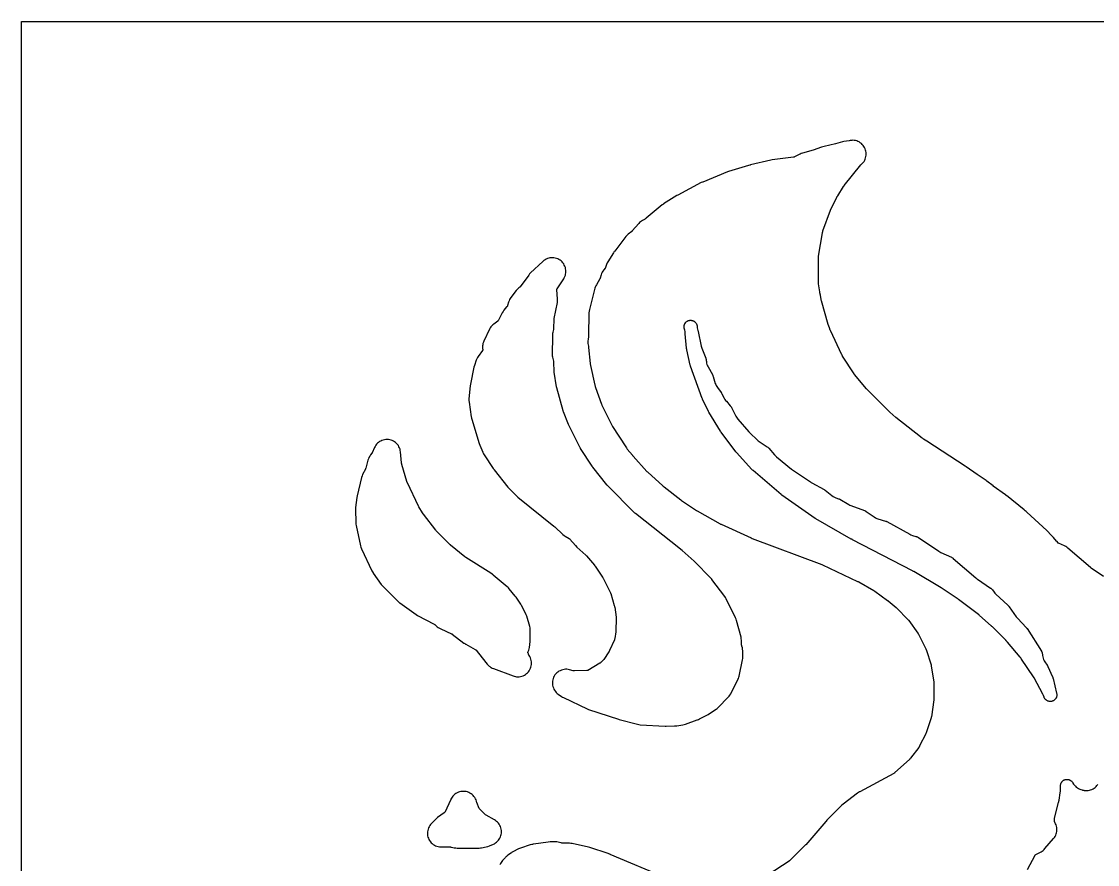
# Model space of a CAD drawing. Header units: millimetres. Extents: x 0 to 300, y 0 to 300.
# Drawn here: x 0 to 197.2, y 145.6 to 300 of the extents above; entities that cross this region are included whole.
import ezdxf

# ---------------------------------------------------------------- set-up
doc = ezdxf.new("R2010")
doc.units = ezdxf.units.MM
doc.layers.add('CUT', color=7, linetype='CONTINUOUS')

msp = doc.modelspace()

# ---------------------------------------------------------------- linework, layer by layer
at = {"layer": 'CUT'}
for points in [[(299.95, 0), (0.05, 0), (0.02, 0), (0.01, 0), (0.01, 0.01), (0, 0.01), (0, 0.02), (0, 0.05), (0, 299.95), (0, 299.98), (0, 299.99), (0.01, 300), (0.02, 300), (0.05, 300), (299.95, 300)], [(198.38, 198.31), (196.11, 199.84), (196.09, 199.85), (196.08, 199.86), (196.02, 199.9), (195.98, 199.94), (191.82, 203.52), (191.63, 203.67), (191.43, 203.8), (191.22, 203.91), (190.13, 204.4), (190.12, 204.4), (190.11, 204.41), (190.07, 204.45), (189.83, 204.71), (189.8, 204.74), (189.76, 204.78), (189.2, 205.44), (189.02, 205.63), (188.72, 205.92), (188.08, 206.61), (187.94, 206.76), (184.32, 210.1), (184.2, 210.22), (184.02, 210.36), (183.89, 210.46), (183.88, 210.47), (183.85, 210.48), (183.79, 210.53), (180.58, 213.13), (180.54, 213.16), (180.53, 213.17), (180.4, 213.27), (180.37, 213.3), (178.15, 214.87), (178.14, 214.88), (178.12, 214.9), (178.1, 214.91), (176.97, 215.78), (176.83, 215.88), (175.18, 216.98), (173.2, 218.38), (173.16, 218.41), (173.02, 218.5), (165.98, 223.1), (165.37, 223.5), (165.23, 223.59), (165.19, 223.61), (165.16, 223.63), (165.15, 223.64), (165.13, 223.65), (165.11, 223.66), (165.09, 223.68), (164.92, 223.81), (164.91, 223.82), (164.89, 223.83), (164.8, 223.9), (160.3, 227.43), (159.2, 228.41), (155.81, 231.78), (155.02, 232.56), (154.95, 232.64), (154.9, 232.7), (154.89, 232.71), (152.71, 235.34), (152.7, 235.36), (152.66, 235.41), (152.63, 235.44), (152.63, 235.45), (152.62, 235.46), (150.53, 238.71), (150.52, 238.73), (150.48, 238.79), (150.46, 238.81), (150.45, 238.82), (150.43, 238.87), (150.39, 238.95), (148.29, 243.36), (148.28, 243.38), (148.25, 243.46), (148.1, 243.88), (147.88, 244.5), (147.88, 244.51), (146.63, 248.83), (146.63, 248.85), (146.61, 248.92), (146.61, 248.93), (146.6, 248.98), (146.59, 249.03), (146.59, 249.05), (146.58, 249.08), (146.45, 249.87), (146.38, 250.32), (146.37, 250.38), (146.36, 250.46), (146.13, 251.93), (146.12, 251.98), (146.12, 256.79), (146.12, 256.85), (146.12, 256.86), (146.12, 256.91), (146.12, 256.92), (146.13, 256.98), (146.13, 256.99), (146.83, 261.3), (146.84, 261.33), (146.84, 261.35), (146.84, 261.36), (146.85, 261.37), (146.85, 261.38), (146.86, 261.4), (146.86, 261.41), (146.87, 261.44), (146.92, 261.59), (146.93, 261.62), (148.28, 265.44), (148.3, 265.49), (148.31, 265.5), (148.31, 265.51), (148.34, 265.56), (149.48, 267.84), (149.49, 267.87), (149.52, 267.92), (149.54, 267.95), (149.55, 267.97), (149.56, 267.99), (149.62, 268.09), (150.68, 269.77), (150.69, 269.78), (150.7, 269.79), (150.7, 269.8), (150.71, 269.81), (150.72, 269.82), (150.79, 269.92), (150.8, 269.93), (153.87, 273.72), (154.14, 274), (154.3, 274.18), (154.45, 274.38), (154.57, 274.58), (154.67, 274.8), (154.75, 275.03), (154.8, 275.27), (154.84, 275.51), (154.85, 275.75), (154.84, 275.99), (154.8, 276.23), (154.74, 276.46), (154.66, 276.69), (154.56, 276.91), (154.44, 277.12), (154.29, 277.31), (154.13, 277.49), (153.96, 277.66), (153.76, 277.8), (153.56, 277.93), (153.34, 278.03), (153.12, 278.12), (152.88, 278.18), (152.64, 278.22), (152.4, 278.24), (152.24, 278.23), (152.16, 278.23), (152.06, 278.22), (152.04, 278.21), (152.03, 278.21), (152.02, 278.21), (151.99, 278.21), (151.96, 278.21), (151.92, 278.2), (151.75, 278.17), (150.77, 278), (150.53, 277.95), (149.24, 277.59), (147.17, 277.11), (147.16, 277.11), (146.92, 277.06), (146.68, 276.99), (145.12, 276.44), (143.17, 275.89), (142.94, 275.81), (142.72, 275.72), (142.7, 275.71), (141.72, 275.22), (141.63, 275.17), (141.62, 275.17), (141.61, 275.16), (141.57, 275.15), (141.56, 275.15), (141.54, 275.15), (141.5, 275.15), (137.6, 274.65), (137.35, 274.6), (133.63, 273.72), (133.55, 273.71), (133.49, 273.69), (133.3, 273.65), (129.63, 272.5), (129.45, 272.43), (124.88, 270.59), (124.87, 270.59), (124.84, 270.58), (124.62, 270.48), (120.31, 268.21), (120.13, 268.11), (117.72, 266.57), (117.67, 266.54), (117.47, 266.39), (114.5, 263.95), (114.44, 263.9), (114.35, 263.82), (114.34, 263.81), (114.32, 263.79), (114.27, 263.76), (114.23, 263.73), (113.87, 263.55), (113.67, 263.43), (113.49, 263.3), (113.31, 263.15), (113.16, 262.98), (111.96, 261.62), (111.95, 261.61), (111.94, 261.6), (111.92, 261.58), (111.91, 261.57), (111.86, 261.53), (111.23, 261.04), (111.07, 260.91), (110.92, 260.76), (110.79, 260.59), (108.76, 257.95), (108.67, 257.85), (108.51, 257.61), (107.5, 255.99), (107.38, 255.79), (107.37, 255.77), (107.25, 255.49), (107.05, 254.91), (107.03, 254.86), (106.98, 254.79), (106.73, 254.5), (106.58, 254.29), (106.45, 254.07), (106.34, 253.83), (106.26, 253.59), (106.09, 252.99), (106.08, 252.96), (106.06, 252.92), (106.05, 252.9), (106.04, 252.88), (105.39, 251.77), (105.28, 251.57), (105.19, 251.35), (105.12, 251.13), (104.1, 247.21), (104.04, 246.91), (104.02, 246.61), (103.97, 242.43), (103.97, 242.34), (103.96, 242.29), (103.86, 241.75), (103.83, 241.5), (103.82, 241.25), (103.84, 241), (103.88, 240.75), (103.95, 240.51), (103.96, 240.48), (103.96, 240.47), (103.96, 240.43), (103.97, 240.3), (103.97, 240.28), (104.22, 237.35), (104.23, 237.26), (104.28, 236.98), (105.13, 233.36), (105.13, 233.35), (105.16, 233.23), (105.17, 233.15), (105.24, 232.95), (106.33, 229.91), (106.38, 229.77), (106.4, 229.69), (106.5, 229.48), (108.22, 226.05), (108.35, 225.81), (110.78, 222.08), (110.89, 221.9), (110.91, 221.87), (111.05, 221.67), (111.98, 220.53), (112.02, 220.48), (112.12, 220.35), (114.65, 217.58), (114.73, 217.5), (114.74, 217.49), (114.83, 217.41), (117.54, 214.94), (117.55, 214.93), (117.63, 214.86), (117.79, 214.72), (120.85, 212.35), (120.99, 212.25), (123.72, 210.42), (123.89, 210.32), (128.07, 207.99), (128.17, 207.93), (128.21, 207.91), (128.29, 207.88), (133.79, 205.37), (133.95, 205.3), (146.69, 200.5), (146.7, 200.49), (146.81, 200.43), (153.27, 197.42), (153.31, 197.41), (153.33, 197.4), (153.4, 197.37), (153.43, 197.36), (153.45, 197.35), (153.46, 197.35), (153.47, 197.34), (153.5, 197.33), (156.25, 195.72), (156.38, 195.63), (156.42, 195.6), (158.77, 193.94), (158.81, 193.91), (158.82, 193.9), (158.84, 193.89), (158.88, 193.86), (160.37, 192.61), (160.4, 192.58), (160.45, 192.53), (160.46, 192.52), (160.46, 192.51), (162.5, 190.45), (162.57, 190.37), (162.58, 190.36), (162.61, 190.33), (162.66, 190.27), (164.3, 187.96), (164.34, 187.9), (164.34, 187.89), (164.36, 187.86), (164.36, 187.85), (165.76, 185.08), (165.8, 184.97), (165.8, 184.96), (165.82, 184.92), (166.76, 182.1), (166.76, 182.08), (166.77, 182.05), (166.79, 182), (166.79, 181.99), (166.79, 181.95), (167.24, 178.97), (167.25, 178.92), (167.25, 178.88), (167.26, 178.74), (167.27, 175.88), (167.25, 175.69), (166.8, 172.61), (166.8, 172.59), (166.79, 172.58), (166.79, 172.54), (166.78, 172.51), (166.76, 172.44), (165.83, 169.65), (165.8, 169.56), (165.79, 169.54), (165.76, 169.47), (164.65, 167.26), (164.62, 167.19), (164.6, 167.16), (164.59, 167.14), (164.58, 167.13), (164.55, 167.1), (164.49, 167.02), (164.48, 167), (162.96, 165.03), (162.93, 164.98), (162.86, 164.9), (162.86, 164.89), (162.84, 164.86), (162.82, 164.84), (160.05, 162.33), (160.01, 162.29), (159.98, 162.27), (159.91, 162.23), (153.67, 158.87), (153.61, 158.84), (153.46, 158.76), (153.27, 158.63), (150.64, 156.62), (150.4, 156.4), (147.66, 153.68), (147.65, 153.68), (147.64, 153.67), (147.49, 153.5), (147.45, 153.45), (143.79, 149.17), (143.78, 149.16), (143.75, 149.13), (143.74, 149.12), (140.85, 146.28), (140.8, 146.24), (140.78, 146.22), (140.75, 146.19), (140.71, 146.16), (136.87, 143.64)], [(184.4, 144.63), (185.82, 147.26), (185.83, 147.29), (185.85, 147.31), (185.87, 147.33), (185.92, 147.36), (186.9, 147.89), (187.1, 148.01), (187.28, 148.14), (187.45, 148.29), (187.6, 148.45), (189.2, 150.3), (189.35, 150.49), (189.48, 150.7), (189.59, 150.91), (189.68, 151.14), (189.74, 151.37), (189.79, 151.6), (189.81, 151.84), (189.81, 152.09), (189.78, 152.33), (189.73, 152.56), (189.66, 152.79), (189.57, 153.01), (189.49, 153.16), (189.47, 153.2), (189.46, 153.22), (189.45, 153.23), (189.43, 153.3), (189.4, 153.38), (189.38, 153.43), (189.38, 153.45), (189.38, 153.47), (189.37, 153.55), (189.37, 153.6), (189.36, 153.7), (189.36, 153.71), (189.37, 153.81), (189.37, 153.86), (189.37, 153.9), (189.38, 153.94), (189.38, 153.96), (189.39, 154), (190.13, 156.94), (190.14, 156.97), (190.15, 157.02), (190.17, 157.08), (190.19, 157.19), (190.2, 157.22), (190.2, 157.24), (190.21, 157.27), (190.22, 157.36), (190.42, 158.68), (190.45, 159), (190.47, 159.91), (190.47, 159.99), (190.48, 160.06), (190.48, 160.11), (190.49, 160.15), (190.49, 160.16), (190.51, 160.24), (190.52, 160.26), (190.55, 160.36), (190.56, 160.39), (190.58, 160.45), (190.59, 160.48), (190.65, 160.57), (190.65, 160.58), (190.69, 160.64), (190.73, 160.69), (190.76, 160.72), (190.79, 160.75), (190.9, 160.86), (190.97, 160.92), (190.98, 160.92), (191.05, 160.97), (191.07, 160.98), (191.17, 161.04), (191.2, 161.05), (191.26, 161.07), (191.31, 161.09), (191.33, 161.1), (191.44, 161.12), (191.57, 161.14), (191.63, 161.14), (191.74, 161.13), (191.81, 161.13), (191.83, 161.13), (191.88, 161.12), (191.91, 161.12), (191.97, 161.1), (192.04, 161.08), (192.07, 161.07), (192.08, 161.07), (192.1, 161.06), (192.11, 161.06), (192.13, 161.05), (192.15, 161.04), (192.18, 161.03), (192.2, 161.02), (192.24, 161), (192.26, 160.98), (192.32, 160.95), (192.39, 160.9), (192.43, 160.87), (192.47, 160.85), (192.48, 160.83), (192.49, 160.82), (192.54, 160.77), (192.56, 160.75), (192.65, 160.63), (192.7, 160.56), (192.71, 160.54), (192.75, 160.46), (192.87, 160.26), (193.02, 160.06), (193.19, 159.88), (193.37, 159.72), (193.56, 159.57), (193.77, 159.44), (193.99, 159.34), (194.22, 159.26), (194.46, 159.2), (194.48, 159.19), (194.51, 159.19), (194.53, 159.18), (194.54, 159.18), (194.55, 159.18), (194.7, 159.15), (194.75, 159.14), (194.81, 159.13), (195.05, 159.11), (195.29, 159.1), (195.52, 159.12), (195.76, 159.16), (195.99, 159.22), (196.21, 159.31), (196.43, 159.41), (196.63, 159.54), (196.82, 159.68), (197, 159.84), (197.16, 160.02), (197.3, 160.21)], [(118.11, 143.1), (107.91, 147.4), (107.89, 147.41), (107.83, 147.44), (107.66, 147.5), (107.56, 147.54), (107.55, 147.54), (104.19, 148.67), (103.92, 148.74), (100.92, 149.38), (100.7, 149.42), (100.47, 149.44), (99.12, 149.48), (99.1, 149.48), (99.06, 149.48), (99.05, 149.48), (99.03, 149.48), (98.94, 149.5), (98.61, 149.6), (98.37, 149.66), (98.13, 149.69), (97.89, 149.7), (96.89, 149.69), (96.53, 149.66), (93.85, 149.25), (93.79, 149.25), (93.7, 149.23), (93.53, 149.2), (93.27, 149.13), (91.47, 148.53), (91.13, 148.39), (90.1, 147.87), (90.08, 147.86), (90.06, 147.85), (90.04, 147.84), (89.85, 147.73), (89.84, 147.72), (89.81, 147.7), (89.66, 147.6), (89.63, 147.58), (89.17, 147.24), (89.01, 147.12), (88.89, 147.01), (88.88, 147), (88.87, 146.99), (88.85, 146.97), (88.84, 146.96), (88.81, 146.93), (88.72, 146.85), (88.2, 146.3), (88.05, 146.12), (87.91, 145.92), (87.79, 145.72), (87.7, 145.5)]]:
    msp.add_lwpolyline(points, dxfattribs=at)
for points in [[(86.62, 217.93), (86.66, 217.88), (89.17, 214.71), (89.35, 214.5), (90.79, 213.04), (91.01, 212.85), (97.6, 207.56), (97.74, 207.44), (99.25, 206.02), (99.45, 205.84), (99.68, 205.69), (100.41, 205.25), (100.42, 205.25), (100.45, 205.23), (100.48, 205.2), (100.5, 205.19), (100.53, 205.16), (101.53, 203.97), (101.78, 203.71), (103.48, 202.2), (103.49, 202.19), (103.53, 202.15), (103.56, 202.11), (105.03, 200.37), (105.05, 200.35), (105.07, 200.32), (105.14, 200.23), (106.5, 198.2), (106.54, 198.13), (106.57, 198.08), (106.58, 198.06), (106.61, 198.01), (107.95, 195.31), (107.98, 195.26), (107.99, 195.23), (107.99, 195.22), (108, 195.21), (108.01, 195.17), (108.66, 193.02), (108.69, 192.9), (108.72, 192.8), (108.72, 192.78), (108.73, 192.75), (108.75, 192.68), (108.99, 190.89), (108.99, 190.86), (109, 190.71), (108.98, 188.32), (108.98, 188.27), (108.98, 188.25), (108.98, 188.21), (108.98, 188.2), (108.97, 188.15), (108.75, 186.93), (108.72, 186.84), (108.72, 186.81), (108.71, 186.76), (108.7, 186.76), (108.69, 186.72), (108.69, 186.71), (107.8, 184.74), (107.79, 184.72), (107.76, 184.64), (107.74, 184.59), (107.69, 184.51), (106.77, 183.13), (106.76, 183.13), (106.76, 183.12), (106.75, 183.11), (106.73, 183.08), (106.72, 183.07), (106.71, 183.06), (106.7, 183.05), (106.7, 183.04), (106.61, 182.95), (106.6, 182.93), (106.59, 182.93), (106.22, 182.58), (106.18, 182.54), (106.16, 182.53), (106.16, 182.52), (106.13, 182.5), (106.06, 182.46), (106.01, 182.43), (103.82, 181.11), (103.77, 181.09), (103.74, 181.08), (103.73, 181.07), (103.72, 181.07), (103.71, 181.07), (103.67, 181.07), (103.65, 181.07), (101.35, 181.01), (101.34, 181.01), (101.3, 181.01), (101.29, 181.02), (101.19, 181.04), (101.11, 181.06), (100.44, 181.23), (100.2, 181.28), (99.95, 181.31), (99.7, 181.31), (99.46, 181.28), (99.21, 181.23), (98.98, 181.16), (98.75, 181.06), (98.53, 180.94), (98.32, 180.8), (98.13, 180.64), (97.96, 180.47), (97.8, 180.27), (97.67, 180.06), (97.55, 179.84), (97.46, 179.61), (97.39, 179.37), (97.35, 179.13), (97.33, 178.88), (97.34, 178.63), (97.37, 178.38), (97.42, 178.14), (97.5, 177.9), (97.6, 177.68), (97.72, 177.46), (97.87, 177.26), (98.03, 177.07), (98.21, 176.9), (98.41, 176.75), (99.02, 176.33), (99.19, 176.22), (99.37, 176.13), (103.68, 174.08), (103.96, 173.97), (109.42, 172.15), (109.58, 172.1), (112.9, 171.23), (113.15, 171.18), (113.4, 171.15), (117.99, 170.91), (118.12, 170.91), (118.13, 170.91), (118.16, 170.91), (119.71, 170.93), (119.72, 170.93), (119.74, 170.93), (119.91, 170.94), (120.11, 170.96), (121.26, 171.14), (121.5, 171.19), (121.74, 171.27), (123.87, 172.06), (123.91, 172.07), (124.1, 172.13), (124.31, 172.23), (125.87, 173.02), (126.15, 173.19), (127.33, 174), (127.52, 174.14), (127.69, 174.29), (127.71, 174.31), (127.72, 174.33), (129.56, 176.2), (129.73, 176.39), (129.88, 176.6), (130.01, 176.83), (131.33, 179.45), (131.42, 179.64), (131.49, 179.85), (131.55, 180.06), (132.17, 183.02), (132.21, 183.27), (132.22, 183.53), (132.22, 184.71), (132.2, 184.99), (132.16, 185.27), (132.08, 185.54), (132.05, 185.61), (132.04, 185.66), (132.03, 185.68), (132.02, 185.72), (132.01, 185.77), (132.01, 185.78), (132.01, 185.81), (132.01, 185.88), (131.98, 186.64), (131.95, 186.91), (131.9, 187.17), (131.09, 190.26), (131.01, 190.51), (130.91, 190.75), (129.18, 194.21), (129.16, 194.25), (129.05, 194.44), (128.92, 194.63), (126.57, 197.77), (126.54, 197.82), (126.49, 197.88), (126.43, 197.97), (126.26, 198.15), (123.49, 200.94), (123.49, 200.95), (123.43, 201.01), (123.32, 201.11), (121.1, 203.07), (121.1, 203.08), (120.89, 203.26), (120.84, 203.3), (120.83, 203.31), (112.57, 209.83), (112.55, 209.85), (112.45, 209.94), (107.42, 214.97), (107.33, 215.07), (107.31, 215.09), (104.71, 218.35), (104.62, 218.48), (104.6, 218.52), (104.59, 218.53), (102.49, 221.76), (102.46, 221.81), (102.45, 221.82), (102.43, 221.87), (100.33, 226.05), (100.29, 226.14), (100.28, 226.17), (99.35, 228.5), (99.32, 228.58), (99.29, 228.67), (98.12, 232.87), (98.11, 232.92), (98.1, 232.98), (98.08, 233.07), (97.64, 235.75), (97.64, 235.77), (97.63, 235.83), (97.63, 235.85), (97.62, 235.98), (97.58, 237.47), (97.56, 237.75), (97.51, 238.02), (97.39, 238.48), (97.38, 238.56), (97.37, 238.62), (97.37, 238.65), (97.38, 242.72), (97.38, 242.77), (97.38, 242.78), (97.41, 242.9), (97.41, 242.91), (97.43, 242.95), (97.44, 242.99), (97.47, 243.11), (97.53, 243.33), (97.56, 243.55), (97.58, 243.77), (97.62, 245.44), (97.62, 245.45), (97.62, 245.47), (97.62, 245.49), (97.62, 245.5), (97.63, 245.55), (97.64, 245.58), (98.23, 248.5), (98.26, 248.73), (98.28, 248.95), (98.27, 249.17), (98.15, 250.84), (98.15, 250.91), (98.15, 250.92), (98.15, 250.93), (98.15, 250.94), (98.15, 250.95), (98.17, 250.98), (98.17, 250.99), (98.19, 251.02), (99.39, 252.85), (99.51, 253.06), (99.62, 253.28), (99.7, 253.51), (99.75, 253.74), (99.79, 253.98), (99.8, 254.22), (99.79, 254.46), (99.75, 254.7), (99.7, 254.94), (99.62, 255.16), (99.51, 255.38), (99.39, 255.59), (99.25, 255.79), (99.09, 255.97), (98.91, 256.13), (98.72, 256.28), (98.51, 256.41), (98.3, 256.51), (98.07, 256.6), (97.84, 256.66), (97.6, 256.7), (97.36, 256.72), (97.12, 256.71), (96.88, 256.68), (96.64, 256.63), (96.41, 256.56), (96.19, 256.46), (95.98, 256.34), (95.78, 256.21), (95.6, 256.05), (93.32, 253.93), (93.14, 253.75), (92.99, 253.55), (91.44, 251.4), (91.43, 251.38), (91.42, 251.37), (91.41, 251.36), (91.39, 251.34), (91.38, 251.34), (91.19, 251.19), (90.93, 250.97), (90.91, 250.95), (90.7, 250.71), (89.73, 249.46), (89.6, 249.27), (89.48, 249.06), (89.38, 248.84), (89.3, 248.61), (89.11, 247.94), (89.11, 247.93), (89.1, 247.91), (89.1, 247.9), (89.09, 247.89), (89.09, 247.88), (89.07, 247.86), (89.06, 247.85), (89.04, 247.82), (89.01, 247.79), (88.93, 247.7), (88.44, 247.12), (88.27, 246.9), (88.13, 246.65), (87.44, 245.31), (87.42, 245.29), (87.37, 245.19), (87.37, 245.18), (87.36, 245.18), (87.36, 245.17), (87.35, 245.16), (87.29, 245.12), (86.56, 244.57), (86.38, 244.42), (86.2, 244.25), (86.05, 244.06), (85.91, 243.85), (85.8, 243.64), (84.76, 241.44), (84.67, 241.23), (84.6, 241.01), (84.56, 240.79), (84.53, 240.56), (84.52, 240.33), (84.53, 240.11), (84.57, 239.88), (84.57, 239.86), (84.58, 239.83), (84.58, 239.82), (84.58, 239.81), (84.57, 239.79), (84.56, 239.77), (84.51, 239.7), (83.71, 238.63), (83.57, 238.42), (83.44, 238.19), (83.35, 237.94), (83.02, 236.98), (82.93, 236.68), (82.28, 233.56), (82.24, 233.27), (82.03, 230.86), (82.02, 230.56), (82.05, 230.26), (82.46, 227.6), (82.48, 227.47), (82.5, 227.35), (82.56, 227.12), (83.91, 222.66), (84.01, 222.38), (84.56, 221.11), (84.59, 221.03), (84.61, 221), (84.7, 220.81), (84.82, 220.6), (86.48, 218.12), (86.56, 218.01)], [(121.59, 244.63), (121.6, 244.64), (121.7, 244.79), (121.75, 244.85), (121.86, 244.96), (121.95, 245.03), (122.02, 245.08), (122.08, 245.11), (122.1, 245.13), (122.14, 245.15), (122.16, 245.16), (122.24, 245.19), (122.27, 245.2), (122.34, 245.23), (122.37, 245.23), (122.39, 245.24), (122.42, 245.24), (122.47, 245.25), (122.53, 245.26), (122.59, 245.26), (122.71, 245.26), (122.8, 245.26), (122.85, 245.25), (122.93, 245.23), (122.95, 245.22), (123.05, 245.19), (123.08, 245.18), (123.14, 245.16), (123.15, 245.15), (123.16, 245.15), (123.17, 245.15), (123.2, 245.13), (123.27, 245.09), (123.29, 245.08), (123.36, 245.03), (123.4, 245), (123.44, 244.98), (123.45, 244.96), (123.5, 244.91), (123.55, 244.86), (123.57, 244.85), (123.59, 244.81), (123.62, 244.77), (123.67, 244.7), (123.68, 244.68), (123.74, 244.58), (123.75, 244.55), (123.77, 244.49), (123.78, 244.46), (123.81, 244.36), (123.83, 244.3), (123.84, 244.28), (123.85, 244.26), (123.86, 244.18), (123.87, 244.09), (123.87, 244.04), (123.88, 243.99), (123.88, 243.9), (123.93, 243.64), (124, 243.38), (124.03, 243.28), (124.04, 243.25), (124.05, 243.23), (124.05, 243.2), (124.59, 240.54), (124.64, 240.33), (124.71, 240.13), (125.43, 238.3), (125.45, 238.24), (125.47, 238.18), (125.49, 238.12), (125.51, 238.05), (125.52, 238.02), (125.52, 237.98), (125.53, 237.9), (125.53, 237.87), (125.55, 237.68), (125.59, 237.43), (125.66, 237.18), (125.75, 236.94), (125.86, 236.71), (126.65, 235.31), (126.68, 235.24), (126.71, 235.19), (126.72, 235.15), (126.75, 235.08), (126.8, 234.94), (127.18, 233.7), (127.26, 233.49), (127.35, 233.29), (127.46, 233.1), (127.58, 232.92), (128.29, 232), (128.33, 231.94), (128.35, 231.9), (128.41, 231.81), (128.83, 230.96), (128.94, 230.77), (129.07, 230.59), (129.21, 230.41), (129.93, 229.61), (129.99, 229.53), (130.02, 229.49), (130.03, 229.47), (130.13, 229.33), (130.13, 229.32), (130.16, 229.27), (130.97, 227.67), (131.07, 227.48), (131.19, 227.31), (131.32, 227.14), (133.36, 224.81), (133.47, 224.69), (133.48, 224.68), (133.5, 224.66), (133.54, 224.63), (134.9, 223.32), (135.06, 223.17), (135.25, 223.04), (136.72, 222.06), (136.79, 222), (136.86, 221.96), (136.88, 221.94), (136.89, 221.93), (136.93, 221.9), (136.99, 221.83), (137.01, 221.82), (138.07, 220.59), (138.19, 220.46), (138.23, 220.42), (138.41, 220.26), (141.16, 217.99), (141.35, 217.85), (144.61, 215.65), (144.69, 215.6), (144.77, 215.55), (144.89, 215.48), (147.14, 214.24), (147.2, 214.21), (147.21, 214.2), (147.3, 214.14), (147.31, 214.14), (147.32, 214.13), (147.33, 214.12), (148.57, 213.14), (148.79, 212.98), (149.02, 212.85), (149.27, 212.75), (149.77, 212.57), (149.86, 212.53), (149.89, 212.52), (149.93, 212.5), (150, 212.46), (151.69, 211.49), (151.87, 211.4), (152.06, 211.31), (154.52, 210.41), (154.6, 210.38), (154.64, 210.36), (154.7, 210.33), (154.74, 210.31), (154.77, 210.29), (154.85, 210.23), (156.31, 209.22), (156.53, 209.09), (156.77, 208.97), (157.01, 208.89), (158.41, 208.47), (158.44, 208.46), (158.46, 208.45), (158.48, 208.44), (158.52, 208.43), (158.57, 208.4), (158.64, 208.37), (162.82, 206.05), (163.06, 205.93), (163.32, 205.84), (163.97, 205.65), (164.06, 205.62), (164.16, 205.59), (164.22, 205.57), (164.23, 205.56), (164.24, 205.56), (164.29, 205.53), (164.39, 205.47), (164.43, 205.45), (168.14, 202.93), (168.32, 202.82), (168.52, 202.72), (170.51, 201.83), (170.55, 201.81), (170.63, 201.76), (170.64, 201.75), (170.66, 201.74), (170.67, 201.73), (170.7, 201.71), (170.77, 201.65), (170.82, 201.61), (174.93, 198.05), (175.07, 197.94), (175.15, 197.88), (175.25, 197.81), (177.64, 196.2), (177.7, 196.16), (177.73, 196.14), (177.78, 196.1), (177.79, 196.09), (177.84, 196.04), (177.85, 196.03), (177.9, 195.98), (177.92, 195.95), (177.99, 195.87), (178.28, 195.46), (178.44, 195.27), (178.62, 195.09), (180.84, 193.04), (180.93, 192.95), (180.94, 192.94), (180.98, 192.89), (181.02, 192.83), (181.06, 192.78), (182.36, 190.95), (182.49, 190.79), (182.59, 190.67), (182.63, 190.63), (182.66, 190.6), (184.19, 188.94), (184.2, 188.94), (184.22, 188.92), (184.25, 188.88), (184.26, 188.87), (184.3, 188.82), (184.31, 188.8), (184.32, 188.79), (184.33, 188.77), (186.96, 184.63), (186.98, 184.6), (187.01, 184.54), (187.04, 184.49), (187.06, 184.46), (187.07, 184.43), (187.08, 184.38), (187.11, 184.32), (187.13, 184.28), (187.13, 184.25), (187.14, 184.2), (187.16, 184.11), (187.16, 184.09), (187.16, 184.06), (187.16, 184.02), (187.18, 183.82), (187.22, 183.57), (187.28, 183.33), (187.37, 183.09), (187.48, 182.87), (187.61, 182.65), (188.01, 182.07), (188.06, 182), (188.09, 181.94), (188.13, 181.88), (188.14, 181.86), (188.15, 181.84), (188.15, 181.83), (188.99, 179.96), (189.03, 179.87), (189.04, 179.84), (189.06, 179.78), (189.08, 179.71), (189.1, 179.64), (189.75, 176.93), (189.76, 176.91), (189.78, 176.83), (189.78, 176.82), (189.79, 176.77), (189.79, 176.72), (189.79, 176.71), (189.8, 176.61), (189.8, 176.6), (189.8, 176.54), (189.8, 176.52), (189.79, 176.47), (189.78, 176.43), (189.77, 176.38), (189.75, 176.28), (189.74, 176.26), (189.72, 176.19), (189.71, 176.15), (189.68, 176.1), (189.68, 176.09), (189.66, 176.05), (189.61, 175.97), (189.6, 175.96), (189.59, 175.94), (189.58, 175.93), (189.56, 175.9), (189.51, 175.85), (189.46, 175.78), (189.45, 175.77), (189.43, 175.75), (189.4, 175.72), (189.38, 175.7), (189.33, 175.66), (189.26, 175.62), (189.16, 175.56), (189.11, 175.53), (189.08, 175.51), (189.05, 175.5), (189, 175.49), (188.94, 175.46), (188.92, 175.45), (188.81, 175.43), (188.68, 175.41), (188.62, 175.41), (188.61, 175.41), (188.5, 175.42), (188.47, 175.42), (188.38, 175.43), (188.29, 175.45), (188.27, 175.46), (188.17, 175.49), (188.16, 175.49), (188.1, 175.51), (188.07, 175.53), (187.98, 175.58), (187.97, 175.59), (187.95, 175.6), (187.94, 175.61), (187.91, 175.63), (187.82, 175.7), (187.81, 175.71), (187.79, 175.73), (187.68, 175.84), (187.62, 175.91), (187.62, 175.92), (187.57, 175.99), (187.54, 176.05), (187.51, 176.09), (187.5, 176.11), (187.49, 176.13), (187.47, 176.19), (187.36, 176.48), (187.22, 176.78), (185.62, 179.73), (185.5, 179.93), (183.31, 183.18), (183.28, 183.23), (183.25, 183.28), (183.17, 183.39), (183.05, 183.55), (180.74, 186.3), (180.7, 186.34), (180.7, 186.35), (180.62, 186.43), (180.6, 186.46), (180.57, 186.49), (180.56, 186.5), (180.53, 186.53), (180.52, 186.55), (180.5, 186.58), (180.47, 186.6), (180.42, 186.66), (177.98, 189.1), (177.9, 189.17), (177.87, 189.2), (177.86, 189.21), (177.83, 189.23), (177.78, 189.28), (177.76, 189.3), (175.64, 191.18), (175.54, 191.26), (175.49, 191.3), (175.44, 191.34), (171.75, 194.13), (171.63, 194.22), (171.54, 194.28), (168.77, 196.13), (168.74, 196.15), (168.62, 196.22), (163.57, 199.21), (163.55, 199.22), (163.5, 199.25), (163.42, 199.3), (163.38, 199.32), (163.36, 199.33), (152.36, 205.04), (152.31, 205.07), (152.28, 205.08), (152.2, 205.13), (152.13, 205.17), (152.12, 205.17), (145.6, 208.9), (145.56, 208.92), (145.54, 208.93), (145.53, 208.94), (145.49, 208.97), (139.41, 213.2), (139.34, 213.25), (139.26, 213.31), (134.12, 217.72), (134.03, 217.8), (133.97, 217.86), (133.88, 217.94), (131.09, 221.02), (131.03, 221.09), (131.01, 221.11), (130.98, 221.14), (130.97, 221.16), (128.25, 224.76), (128.19, 224.85), (128.15, 224.92), (128.13, 224.95), (126.02, 228.45), (125.97, 228.53), (125.97, 228.54), (124.85, 230.78), (124.84, 230.79), (124.83, 230.82), (124.82, 230.84), (124.77, 230.95), (122.66, 236.83), (122.63, 236.92), (122.6, 237.01), (121.96, 239.84), (121.95, 239.88), (121.94, 239.93), (121.92, 240.06), (121.91, 240.16), (121.69, 242.75), (121.69, 242.76), (121.68, 242.99), (121.65, 243.22), (121.6, 243.44), (121.52, 243.66), (121.51, 243.7), (121.49, 243.78), (121.48, 243.81), (121.47, 243.86), (121.46, 243.92), (121.46, 243.93), (121.46, 243.98), (121.46, 244.12), (121.46, 244.18), (121.47, 244.24), (121.48, 244.29), (121.48, 244.32), (121.49, 244.34), (121.52, 244.44), (121.55, 244.52), (121.58, 244.61), (121.58, 244.62)], [(68.93, 193.84), (68.97, 193.8), (69, 193.78), (69.01, 193.77), (69.1, 193.69), (69.16, 193.64), (69.18, 193.62), (69.24, 193.57), (69.35, 193.49), (69.38, 193.46), (72.32, 191.35), (72.61, 191.17), (75.62, 189.57), (75.63, 189.56), (75.7, 189.52), (75.71, 189.52), (75.75, 189.49), (75.84, 189.44), (75.85, 189.43), (75.87, 189.42), (76.21, 189.11), (76.41, 188.96), (76.62, 188.83), (76.84, 188.71), (78.84, 187.83), (78.86, 187.82), (78.88, 187.81), (78.89, 187.8), (78.9, 187.79), (78.92, 187.78), (78.93, 187.77), (81.11, 186.12), (81.12, 186.12), (81.26, 186.03), (81.27, 186.02), (81.4, 185.94), (81.43, 185.92), (83.17, 184.95), (83.19, 184.94), (83.22, 184.92), (83.25, 184.9), (83.26, 184.9), (83.28, 184.88), (83.29, 184.88), (83.3, 184.87), (83.3, 184.86), (83.31, 184.86), (83.32, 184.85), (83.33, 184.84), (83.34, 184.83), (83.34, 184.82), (83.37, 184.79), (83.8, 184.25), (85.36, 182.27), (85.51, 182.1), (85.67, 181.94), (85.74, 181.89), (85.85, 181.8), (85.9, 181.77), (85.91, 181.76), (85.92, 181.75), (85.96, 181.72), (86.04, 181.67), (86.07, 181.65), (86.11, 181.63), (86.31, 181.52), (86.52, 181.43), (90.13, 180.1), (90.34, 180.04), (90.55, 179.99), (90.77, 179.96), (90.99, 179.95), (91, 179.95), (91.24, 179.96), (91.49, 180), (91.73, 180.06), (91.96, 180.14), (92.18, 180.24), (92.39, 180.37), (92.59, 180.52), (92.77, 180.68), (92.93, 180.86), (93.08, 181.06), (93.2, 181.27), (93.31, 181.49), (93.39, 181.72), (93.45, 181.96), (93.49, 182.2), (93.5, 182.45), (93.49, 182.69), (93.45, 182.94), (93.39, 183.17), (93.31, 183.4), (93.21, 183.63), (93.08, 183.84), (93.05, 183.88), (93.02, 183.92), (92.99, 183.99), (92.97, 184.03), (92.96, 184.07), (92.93, 184.13), (92.87, 184.27), (92.84, 184.34), (92.84, 184.35), (92.83, 184.38), (92.83, 184.39), (92.83, 184.4), (92.85, 184.47), (92.86, 184.52), (92.86, 184.53), (92.89, 184.58), (92.99, 184.81), (93.06, 185.04), (93.1, 185.29), (93.18, 185.85), (93.19, 185.97), (93.2, 185.98), (93.2, 185.99), (93.25, 186.27), (93.27, 186.56), (93.27, 188.46), (93.26, 188.7), (93.22, 188.93), (93.17, 189.17), (92.61, 191.07), (92.53, 191.28), (92.44, 191.48), (91.68, 192.99), (91.52, 193.27), (90.66, 194.54), (90.52, 194.73), (89.42, 196.06), (89.26, 196.24), (89.23, 196.27), (89.06, 196.42), (86.49, 198.56), (86.48, 198.57), (86.39, 198.65), (86.32, 198.71), (86.27, 198.76), (86.04, 198.92), (81.43, 201.81), (81.28, 201.92), (81.27, 201.92), (78.63, 204.08), (78.62, 204.09), (78.57, 204.13), (78.49, 204.2), (78.46, 204.23), (76.09, 206.63), (76.04, 206.69), (76.02, 206.71), (75.93, 206.81), (73.68, 209.72), (73.63, 209.8), (73.5, 209.97), (72.82, 211.1), (72.76, 211.21), (70.74, 215.47), (70.72, 215.52), (70.71, 215.56), (70.68, 215.61), (70.65, 215.68), (70.64, 215.71), (70.64, 215.72), (69.74, 218.86), (69.71, 218.97), (69.7, 218.99), (69.69, 219.04), (69.69, 219.05), (69.67, 219.12), (69.67, 219.13), (69.67, 219.16), (69.48, 221.16), (69.44, 221.4), (69.39, 221.63), (69.3, 221.86), (69.2, 222.09), (69.08, 222.3), (68.93, 222.49), (68.77, 222.67), (68.59, 222.84), (68.4, 222.99), (68.19, 223.11), (67.97, 223.22), (67.74, 223.3), (67.51, 223.37), (67.26, 223.4), (67.02, 223.42), (66.78, 223.41), (66.54, 223.38), (66.3, 223.32), (66.07, 223.24), (65.85, 223.14), (65.63, 223.02), (65.44, 222.88), (65.25, 222.72), (65.09, 222.54), (64.94, 222.35), (64.81, 222.14), (64.7, 221.92), (64.28, 220.97), (64.28, 220.96), (64.26, 220.93), (64.24, 220.9), (63.98, 220.58), (63.83, 220.37), (63.7, 220.14), (63.59, 219.9), (63.51, 219.65), (63.11, 218.17), (63.09, 218.12), (63.09, 218.1), (63.08, 218.07), (63.08, 218.06), (63.07, 218.04), (63.03, 217.98), (62.54, 216.99), (62.43, 216.74), (62.35, 216.48), (61.51, 213.1), (61.46, 212.8), (61.24, 210.95), (61.22, 210.59), (61.28, 208.22), (61.28, 208.19), (61.28, 208.16), (61.29, 207.93), (61.34, 207.66), (62.14, 203.94), (62.21, 203.67), (62.32, 203.4), (64.23, 199.35), (64.33, 199.16), (64.45, 198.98), (64.47, 198.95), (65.96, 196.86), (66.09, 196.69), (66.23, 196.54)], [(74.69, 150.13), (74.82, 149.92), (74.96, 149.72), (75.12, 149.54), (75.3, 149.38), (75.49, 149.23), (75.7, 149.1), (75.92, 148.99), (76.15, 148.91), (76.38, 148.85), (76.62, 148.81), (76.87, 148.79), (78.63, 148.76), (78.64, 148.76), (78.71, 148.75), (78.8, 148.74), (79.31, 148.62), (79.6, 148.57), (79.89, 148.55), (79.91, 148.55), (79.92, 148.55), (83.9, 148.56), (84.12, 148.57), (84.34, 148.6), (85.21, 148.76), (85.5, 148.83), (85.78, 148.94), (86.5, 149.26), (86.71, 149.36), (86.91, 149.49), (87.1, 149.64), (87.28, 149.8), (87.44, 149.98), (87.58, 150.18), (87.7, 150.39), (87.8, 150.61), (87.88, 150.83), (87.93, 151.07), (87.97, 151.3), (87.98, 151.54), (87.97, 151.78), (87.93, 152.02), (87.88, 152.25), (87.8, 152.48), (87.69, 152.7), (87.57, 152.91), (87.43, 153.1), (87.27, 153.28), (87.1, 153.45), (86.91, 153.59), (86.7, 153.72), (85.21, 154.56), (85.16, 154.59), (85.06, 154.65), (85.01, 154.68), (85, 154.69), (84.93, 154.75), (84.01, 155.67), (83.97, 155.72), (83.94, 155.75), (83.92, 155.78), (83.91, 155.81), (83.46, 156.93), (83.43, 157), (83.42, 157.03), (83.39, 157.14), (83.32, 157.37), (83.21, 157.59), (83.09, 157.8), (82.95, 158), (82.79, 158.19), (82.61, 158.35), (82.42, 158.5), (82.21, 158.63), (81.99, 158.74), (81.76, 158.83), (81.53, 158.89), (81.29, 158.93), (81.04, 158.95), (80.8, 158.94), (80.56, 158.91), (80.32, 158.86), (80.09, 158.78), (79.86, 158.68), (79.65, 158.56), (79.45, 158.42), (79.27, 158.26), (79.1, 158.08), (78.95, 157.89), (78.82, 157.69), (78.72, 157.49), (78.71, 157.47), (78.71, 157.46), (77.59, 155.1), (77.59, 155.09), (77.58, 155.08), (77.56, 155.06), (77.49, 155), (76.28, 154.13), (76.12, 154.01), (76.05, 153.95), (76.03, 153.93), (75.97, 153.87), (75.95, 153.86), (75.83, 153.75), (75.14, 153.06), (74.98, 152.88), (74.83, 152.68), (74.71, 152.47), (74.6, 152.25), (74.52, 152.02), (74.46, 151.79), (74.42, 151.55), (74.41, 151.3), (74.42, 151.06), (74.45, 150.82), (74.51, 150.58), (74.59, 150.35)]]:
    msp.add_lwpolyline(points, close=True, dxfattribs=at)

doc.saveas('drawing.dxf')
